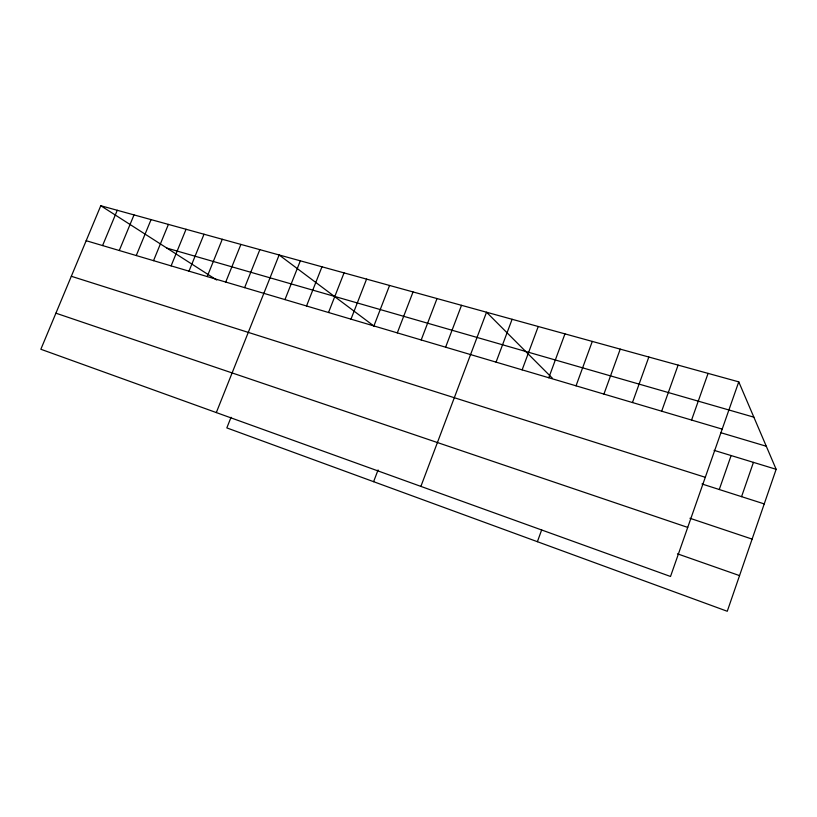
<?xml version="1.0" encoding="UTF-8"?>
<svg xmlns="http://www.w3.org/2000/svg" width="817" height="817" viewBox="0 0 817 817"><rect width="100%" height="100%" fill="white"/><g stroke="black" fill="none" stroke-linecap="round" stroke-linejoin="round"><path stroke-width="1.23" d="M738.762 381.856L670.512 576.475L40.85 349.257L100.777 205.731L738.762 381.856L776.15 469.305L727.263 611.269L226.83 427.904L231.048 417.283M741.56 496.654L753.437 462.371M719.266 489.516L731.123 455.549M691.57 420.05L708.084 373.389M661.668 411.186L678.11 365.117M632.46 402.536L648.841 357.029M537.392 541.691L541.661 529.947M603.926 394.08L620.236 349.135M576.036 385.828L592.284 341.424M548.779 377.75L564.956 333.877M522.134 369.856L538.24 326.504M496.062 362.135L512.106 319.284M420.888 486.401L486.534 312.227L552.455 378.291M445.622 347.184L461.513 305.323M373.604 481.683L378.067 469.969M421.204 339.954L437.024 298.562M397.307 332.876L413.045 291.935M373.9 325.942L389.566 285.46M350.983 319.151L366.578 279.108M328.526 312.502L344.049 272.888M306.528 305.987L321.969 266.802M284.97 299.594L300.339 260.827M216.311 412.575L279.138 254.975L374.554 326.514M244.62 287.645L259.847 249.645M225.737 282.049L240.903 244.416M207.201 276.565L222.285 239.279M188.993 271.162L204.015 234.234M171.11 265.862L186.051 229.271M153.525 260.664L168.404 224.399M136.255 255.537L151.063 219.62M119.272 250.513L134.019 214.912M102.585 245.57L117.26 210.286M166.913 248.113L753.866 417.17M86.173 240.709L722.187 429.119M720.737 432.683L766.295 446.245M714.058 450.341L776.15 469.305M71.324 276.279L705.296 477.302M701.977 483.981L764.232 503.905M689.946 518.264L752.11 539.097M55.913 313.187L687.72 527.404M677.467 553.824L739.538 575.607M100.777 205.731L216.709 280.017"/></g></svg>
